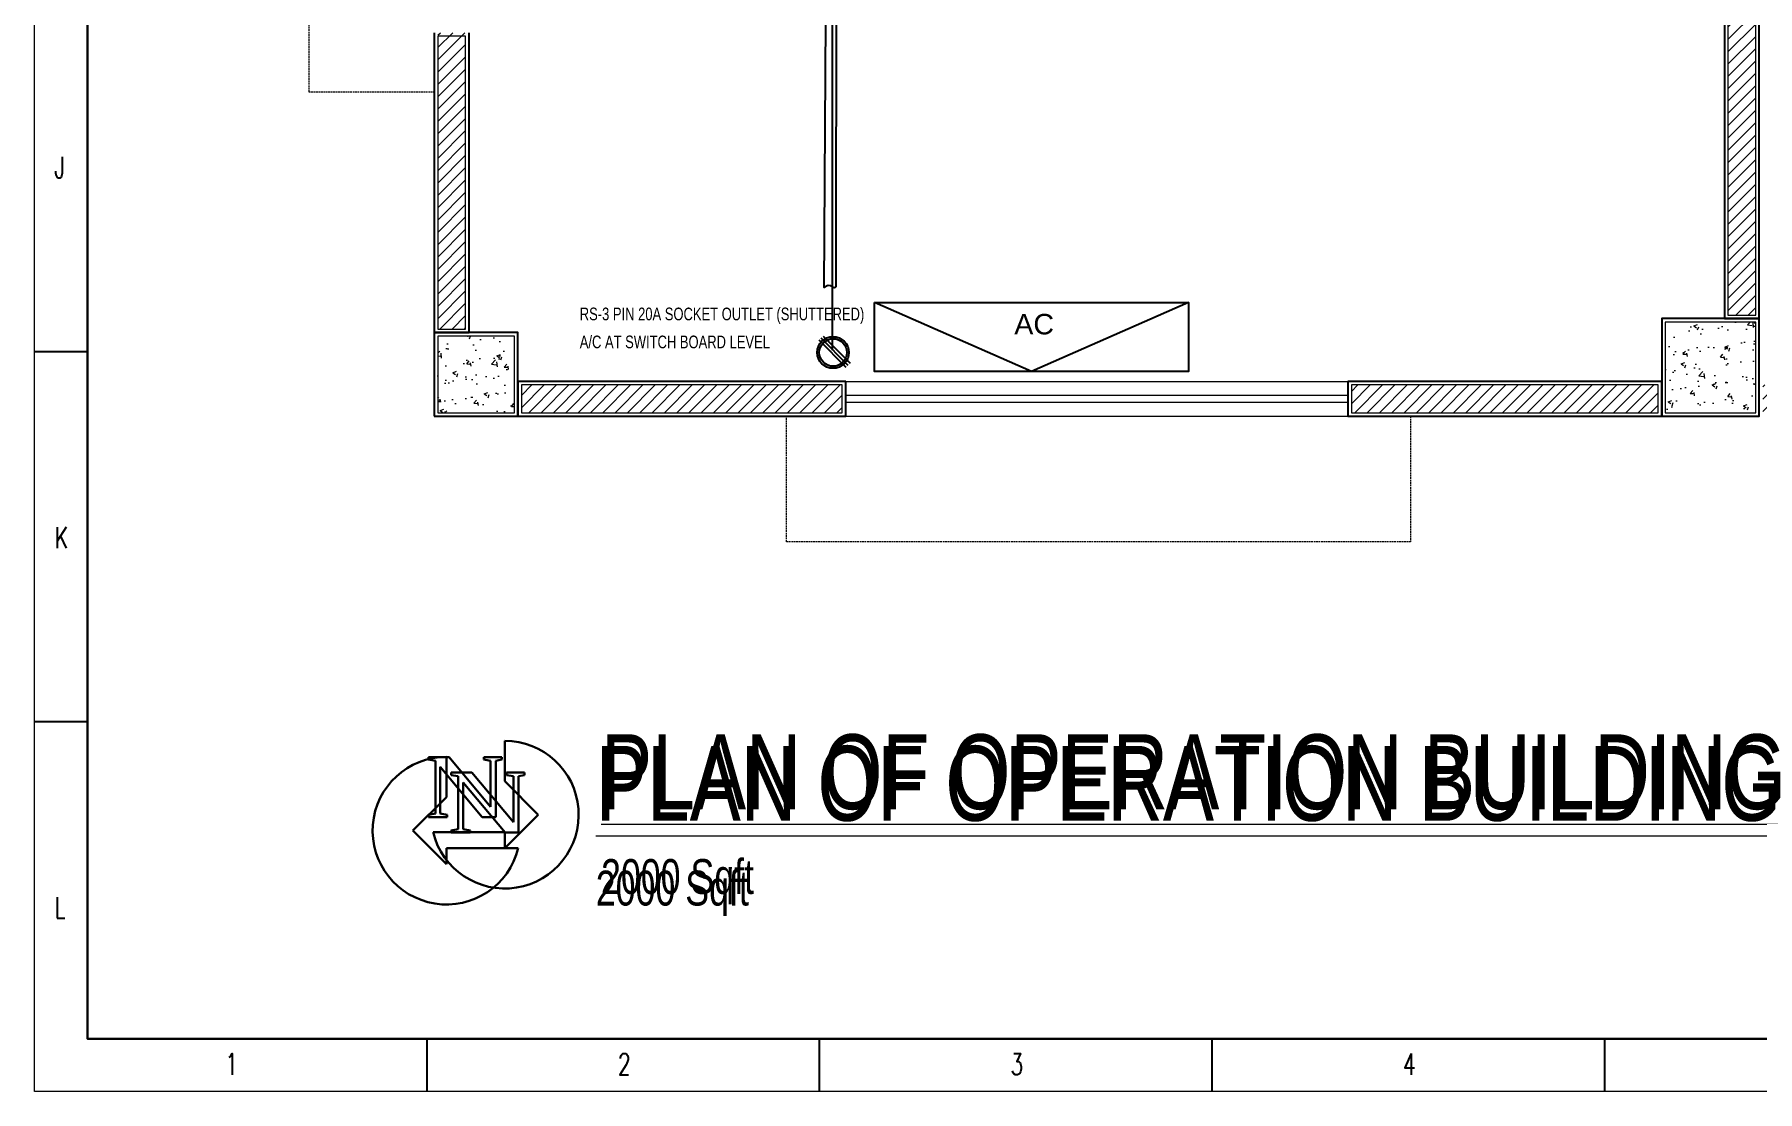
# Model space of a CAD drawing. Header units: inches. Extents: x 1445 to 3588, y -22 to 615.
# Drawn here: x 1445.4 to 1692.5, y -22 to 129.6 of the extents above; entities that cross this region are included whole.
import ezdxf

# ---------------------------------------------------------------- set-up
doc = ezdxf.new("R2010")
doc.units = ezdxf.units.IN
doc.header["$MEASUREMENT"] = 0
doc.linetypes.add('DASH', pattern=[0.35, 0.25, -0.1])
for name, color, linetype in [('Cables', 7, 'Continuous'), ('COLLUM', 1, 'Continuous'), ('HVAC', 44, 'Continuous'), ('Sockets', 7, 'Continuous'), ('wall 05', 252, 'Continuous')]:
    doc.layers.add(name, color=color, linetype=linetype)
for name, color, linetype, lineweight in [('Glass', 5, 'Continuous', 9), ('HACTH', 8, 'Continuous', 9), ('Plaster Line', 252, 'Continuous', 15), ('Sunshed', 5, 'Continuous', 15), ('Text', 252, 'Continuous', 15), ('WINDOW', 140, 'Continuous', 9)]:
    doc.layers.add(name, color=color, linetype=linetype, lineweight=lineweight)
doc.styles.get("Standard").update_dxf_attribs({"font": 'arial.ttf'})
doc.styles.add('Swiss721', font='swisscl.ttf')
doc.styles.add('TEG BORDER', font='txt_qlt.shx', dxfattribs={"width": 0.7, "bigfont": 'hztxt.shx'})
pattern_1 = [(50, (-408960.4376, -241892.552), (5.37945137, -0.470641012), [0.5625, -6.1875]), (355, (-408960.4376, -241892.552), (-1.040635, 5.641441), [0.45, -4.95]), (100.4514, (-408959.9893, -241892.5913), (4.338820363, 5.170796565), [0.478051425, -5.25856584]), (46.1842, (-408960.4376, -241891.052), (8.004307865, -1.24139261), [0.84375, -9.28125]), (96.6356, (-408959.7705, -241891.1555), (7.00997029, 7.30588403), [0.71707716, -7.8878475]), (351.1842, (-408960.4376, -241891.052), (7.00996459, 7.3058895), [0.675, -7.425]), (21, (-408959.6876, -241891.427), (4.47680289, -3.01964168), [0.5625, -6.1875]), (326, (-408959.6876, -241891.427), (1.82486499, 5.43862534), [0.45, -4.95]), (71.4514, (-408959.3145, -241891.6787), (6.301669714, 2.418978725), [0.478051425, -5.25856584]), (37.5, (-408960.4376, -241892.552), (0.091198915, 2.496703904), [0, -4.89, 0, -5.025, 0, -4.96875]), (7.5, (-408960.4376, -241892.552), (1.973021531, 2.958087839), [0, -2.865, 0, -4.7775, 0, -1.89375]), (327.5, (-408962.11, -241892.552), (4.003668271, -0.169161538), [0, -1.875, 0, -5.85, 0, -7.7625]), (317.5, (-408962.86, -241892.552), (4.37389627, 0.750787367), [0, -2.4375, 0, -3.885, 0, -5.5125])]

# ---------------------------------------------------------------- blocks, each defined once
blk = doc.blocks.new('252 BORDER A2')
at = {"linetype": 'Continuous'}
for p, q in [((5, 415), (5, 5)), ((5, 5), (489, 5))]:
    blk.add_line(p, q, dxfattribs=at)
for p, q in [((0, 70), (5, 70)), ((0, 35), (5, 35)), ((37.12, 0), (37.12, 5)), ((74.25, 0), (74.25, 5)), ((111.38, 0), (111.38, 5)), ((148.5, 0), (148.5, 5))]:
    blk.add_line(p, q)
at = {"color": 5, "lineweight": 15}
blk.add_lwpolyline([(0, 420), (594, 420), (594, 0), (0, 0)], close=True, dxfattribs=at)
blk.add_lwpolyline([(5, 415), (589, 415), (589, 5), (5, 5)], close=True)
at = {"char_height": 2, "width": 2, "style": 'TEG BORDER'}
for s, insert, attachment_point in [('J', (1.91, 88.39), 1), ('K', (1.91, 53.39), 1), ('L', (1.91, 18.39), 1), ('1', (18.05, 1.59), 7), ('2', (55.17, 1.59), 7), ('3', (92.3, 1.59), 7), ('4', (129.42, 1.59), 7)]:
    blk.add_mtext(s, dxfattribs=dict(at, insert=insert, attachment_point=attachment_point))
blk = doc.blocks.new('bg')
at = {"layer": 'wall 05'}
for p, q in [((143795.95, 171284.13), (143748.95, 171284.13)), ((143748.95, 171284.13), (143748.95, 171279.13)), ((143795.95, 171279.13), (143795.95, 171284.13)), ((143912.95, 171284.13), (143867.95, 171284.13)), ((143867.95, 171284.13), (143867.95, 171279.13)), ((143912.95, 171279.13), (143912.95, 171284.13)), ((143748.95, 171279.13), (143795.95, 171279.13)), ((143867.95, 171279.13), (143912.95, 171279.13))]:
    blk.add_line(p, q, dxfattribs=at)
blk = doc.blocks.new('dp')
at = {"layer": 'Plaster Line'}
for p, q in [((143795.45, 171283.63), (143749.45, 171283.63)), ((143749.45, 171283.63), (143749.45, 171279.63)), ((143795.45, 171279.63), (143795.45, 171283.63)), ((143912.45, 171283.63), (143868.45, 171283.63)), ((143868.45, 171283.63), (143868.45, 171279.63)), ((143912.45, 171279.63), (143912.45, 171283.63)), ((143749.45, 171279.63), (143795.45, 171279.63)), ((143868.45, 171279.63), (143912.45, 171279.63))]:
    blk.add_line(p, q, dxfattribs=at)

msp = doc.modelspace()

# ---------------------------------------------------------------- hatches: boundary and pattern name
at = {"layer": 'HACTH'}
h = msp.add_hatch(dxfattribs=at)
h.set_pattern_fill('ANSI31', color=256, scale=10, style=0)
h.set_pattern_definition([(45, (-408960.4376, -241892.552), (-0.8838834765, 0.8838834765), [])])
h.paths.add_polyline_path([(1503.25, 202.83), (1507.25, 202.83), (1507.25, 275.83), (1503.25, 275.83)])
h.paths.add_polyline_path([(1503.25, 87.33), (1507.25, 87.33), (1507.25, 129.83), (1503.25, 129.83)])
h.paths.add_polyline_path([(1515.25, 79.33), (1515.25, 75.33), (1561.25, 75.33), (1561.25, 79.33)])
h.paths.add_polyline_path([(1634.25, 79.33), (1634.25, 75.33), (1678.25, 75.33), (1678.25, 79.33)])
h.paths.add_polyline_path([(1693.25, 79.33), (1693.25, 75.33), (1734.25, 75.33), (1734.25, 79.33)])
h.paths.add_polyline_path([(1688.25, 89.33), (1692.25, 89.33), (1692.25, 147.83), (1688.25, 147.83)])
h.paths.add_polyline_path([(1688.25, 220.83), (1692.25, 220.83), (1692.25, 269.33), (1688.25, 269.33)])
h = msp.add_hatch(dxfattribs=at)
h.set_pattern_fill('AR-CONC', color=256, scale=0.75, style=0)
h.set_pattern_definition(pattern_1)
h.paths.add_polyline_path([(1692.25, 75.33), (1692.25, 88.33), (1679.25, 88.33), (1679.25, 75.33)])
h = msp.add_hatch(dxfattribs=at)
h.set_pattern_fill('AR-CONC', color=256, scale=0.75, style=0)
h.set_pattern_definition(pattern_1)
h.paths.add_polyline_path([(1503.25, 86.33), (1503.25, 75.33), (1514.25, 75.33), (1514.25, 86.33)])

# ---------------------------------------------------------------- linework, layer by layer
msp.add_lwpolyline([(1560.35, 93.39, -0.56347), (1559.85, 93.39, 0.354322), (1558.67, 93.31), (1558.95, 139.39, -0.456322), (1559.85, 139.39, 0.605884), (1560.37, 139.39)], format="xyb", close=True)
at = {"layer": 'Cables', "color": 4}
msp.add_line((1559.78, 165.49), (1559.78, 84.3), dxfattribs=at)
at = {"layer": 'COLLUM'}
for points in [[(1502.75, 74.83), (1514.75, 74.83), (1514.75, 86.83), (1502.75, 86.83)], [(1678.75, 74.83), (1692.75, 74.83), (1692.75, 88.83), (1678.75, 88.83)]]:
    msp.add_lwpolyline(points, close=True, dxfattribs=at)
at = {"layer": 'Glass', "ltscale": 10}
for points in [[(1561.75, 77.83), (1633.75, 77.83)], [(1561.75, 76.83), (1633.75, 76.83)]]:
    msp.add_lwpolyline(points, dxfattribs=at)
at = {"layer": 'HVAC'}
for p, q in [((1588.38, 81.23), (1565.87, 91.16)), ((1610.89, 91.16), (1588.38, 81.23))]:
    msp.add_line(p, q, dxfattribs=at)
msp.add_lwpolyline([(1565.87, 91.16), (1610.89, 91.16), (1610.89, 81.23), (1565.87, 81.23)], close=True, dxfattribs=at)
at = {"layer": 'Plaster Line'}
for p, q in [((1507.25, 129.33), (1503.25, 129.33)), ((1503.25, 129.33), (1503.25, 87.33)), ((1507.25, 87.33), (1507.25, 129.33)), ((1503.25, 87.33), (1507.25, 87.33))]:
    msp.add_line(p, q, dxfattribs=at)
for points in [[(1692.25, 148.33), (1688.25, 148.33), (1688.25, 89.33), (1692.25, 89.33)], [(1679.25, 75.33), (1692.25, 75.33), (1692.25, 88.33), (1679.25, 88.33)], [(1503.25, 75.33), (1514.25, 75.33), (1514.25, 86.33), (1503.25, 86.33)]]:
    msp.add_lwpolyline(points, close=True, dxfattribs=at)
at = {"layer": 'Sockets', "color": 3}
for p, q in [((1557.87, 85.77), (1561.75, 81.89)), ((1558.19, 86.05), (1562.06, 82.17)), ((1558.5, 86.33), (1562.38, 82.45))]:
    msp.add_line(p, q, dxfattribs=at)
for radius in [2.27, 1.98]:
    msp.add_circle((1559.94, 83.97), radius, dxfattribs=at)
at = {"layer": 'Sunshed', "linetype": 'DASH'}
for points in [[(1502.75, 201.83), (1502.75, 210.83), (1484.75, 210.83), (1484.75, 121.33), (1484.75, 121.33), (1502.75, 121.33), (1502.75, 129.83)], [(1633.75, 74.83), (1642.75, 74.83), (1642.75, 56.83), (1553.25, 56.83), (1553.25, 56.83), (1553.25, 74.83), (1561.75, 74.83)]]:
    msp.add_lwpolyline(points, dxfattribs=at)
at = {"layer": 'Text', "linetype": 'Continuous', "lineweight": 30}
for p, q in [((1512.86, 22.5), (1512.86, 28.28)), ((1501.92, 25.6), (1501.92, 25.96)), ((1501.92, 25.96), (1504.88, 25.96)), ((1502.91, 25.43), (1501.92, 25.6)), ((1502.91, 17.85), (1502.91, 25.43)), ((1504.5, 20.21), (1504.5, 25.99)), ((1504.88, 25.96), (1510.83, 18.83)), ((1509.84, 25.6), (1509.84, 25.96)), ((1509.84, 25.96), (1512.42, 25.96)), ((1510.83, 25.43), (1509.84, 25.6)), ((1510.83, 18.83), (1510.83, 25.43)), ((1512.42, 25.6), (1511.57, 25.43)), ((1511.57, 25.43), (1511.57, 17.35)), ((1512.42, 25.96), (1512.42, 25.6)), ((1509.64, 17.35), (1503.6, 24.54)), ((1503.6, 24.54), (1503.6, 17.85)), ((1505.19, 23.37), (1505.19, 23.72)), ((1505.19, 23.72), (1508.15, 23.72)), ((1506.18, 23.19), (1505.19, 23.37)), ((1506.18, 15.62), (1506.18, 23.19)), ((1512.91, 15.12), (1506.87, 22.31)), ((1506.87, 22.31), (1506.87, 15.62)), ((1508.15, 23.72), (1514.1, 16.6)), ((1517.67, 17.69), (1512.86, 22.5)), ((1513.12, 23.37), (1513.12, 23.72)), ((1513.12, 23.72), (1515.69, 23.72)), ((1514.1, 23.19), (1513.12, 23.37)), ((1514.1, 16.6), (1514.1, 23.19)), ((1515.69, 23.37), (1514.85, 23.19)), ((1514.85, 23.19), (1514.85, 15.12)), ((1515.69, 23.72), (1515.69, 23.37)), ((1499.69, 15.4), (1504.5, 20.21)), ((1501.92, 17.67), (1502.91, 17.85)), ((1501.92, 17.35), (1501.92, 17.67)), ((1504.62, 17.35), (1501.92, 17.35)), ((1503.6, 17.85), (1504.62, 17.67)), ((1504.62, 17.67), (1504.62, 17.35)), ((1511.57, 17.35), (1509.64, 17.35)), ((1512.86, 12.88), (1517.67, 17.69)), ((1504.5, 10.59), (1499.69, 15.4)), ((1502.57, 15.19), (1512.86, 15.19)), ((1505.19, 15.44), (1506.18, 15.62)), ((1505.19, 15.12), (1505.19, 15.44)), ((1507.9, 15.12), (1505.19, 15.12)), ((1506.87, 15.62), (1507.9, 15.44)), ((1507.9, 15.44), (1507.9, 15.12)), ((1512.86, 15.19), (1512.86, 12.88)), ((1514.85, 15.12), (1512.91, 15.12)), ((1514.79, 12.9), (1504.5, 12.9)), ((1504.5, 12.9), (1504.5, 10.59))]:
    msp.add_line(p, q, dxfattribs=at)
for centre, start, end in [((1512.86, 17.69), 193.6521, 90), ((1504.5, 15.4), 90, 346.3479)]:
    msp.add_arc(centre, 10.59, start, end, dxfattribs=at)
at = {"layer": 'wall 05'}
for p, q in [((1502.75, 129.83), (1502.75, 86.83)), ((1507.75, 86.83), (1507.75, 129.83)), ((1502.75, 86.83), (1507.75, 86.83))]:
    msp.add_line(p, q, dxfattribs=at)
msp.add_lwpolyline([(1692.75, 148.83), (1687.75, 148.83), (1687.75, 88.83), (1692.75, 88.83)], close=True, dxfattribs=at)
at = {"layer": 'WINDOW', "linetype": 'Continuous', "ltscale": 10}
for points in [[(1561.75, 79.83), (1633.75, 79.83)], [(1561.75, 74.83), (1633.75, 74.83)]]:
    msp.add_lwpolyline(points, dxfattribs=at)

# ---------------------------------------------------------------- block references
at = {"xscale": 1.5163271442, "yscale": 1.5163271442, "zscale": 1.5163271442}
msp.add_blockref('252 BORDER A2', (1445.42, -22.02), dxfattribs=at)
at = {"layer": 'HACTH'}
for name in ['bg', 'dp']:
    msp.add_blockref(name, (-142234.2, -171204.3), dxfattribs=at)

# ---------------------------------------------------------------- texts
at = {"layer": 'HVAC'}
msp.add_text('AC', height=2.935, dxfattribs=at).set_placement((1585.92, 86.57))
at = {"layer": 'Sockets', "color": 3, "style": 'Swiss721'}
for s, p in [('RS-3 PIN 20A SOCKET OUTLET (SHUTTERED)', (1523.61, 88.59)), ('A/C AT SWITCH BOARD LEVEL', (1523.61, 84.58))]:
    msp.add_text(s, height=1.8137, dxfattribs=at).set_placement(p)
at = {"layer": 'Text', "char_height": 10.7333, "width": 176.7295, "attachment_point": 1, "style": 'Swiss721'}
for insert in [(1525.91, 27.55), (1526.66, 29.21)]:
    msp.add_mtext('{\\LPLAN OF OPERATION BUILDING\\H0.4658x;\\l  \\P2000 Sqft}', dxfattribs=dict(at, insert=insert))

doc.saveas('drawing.dxf')
